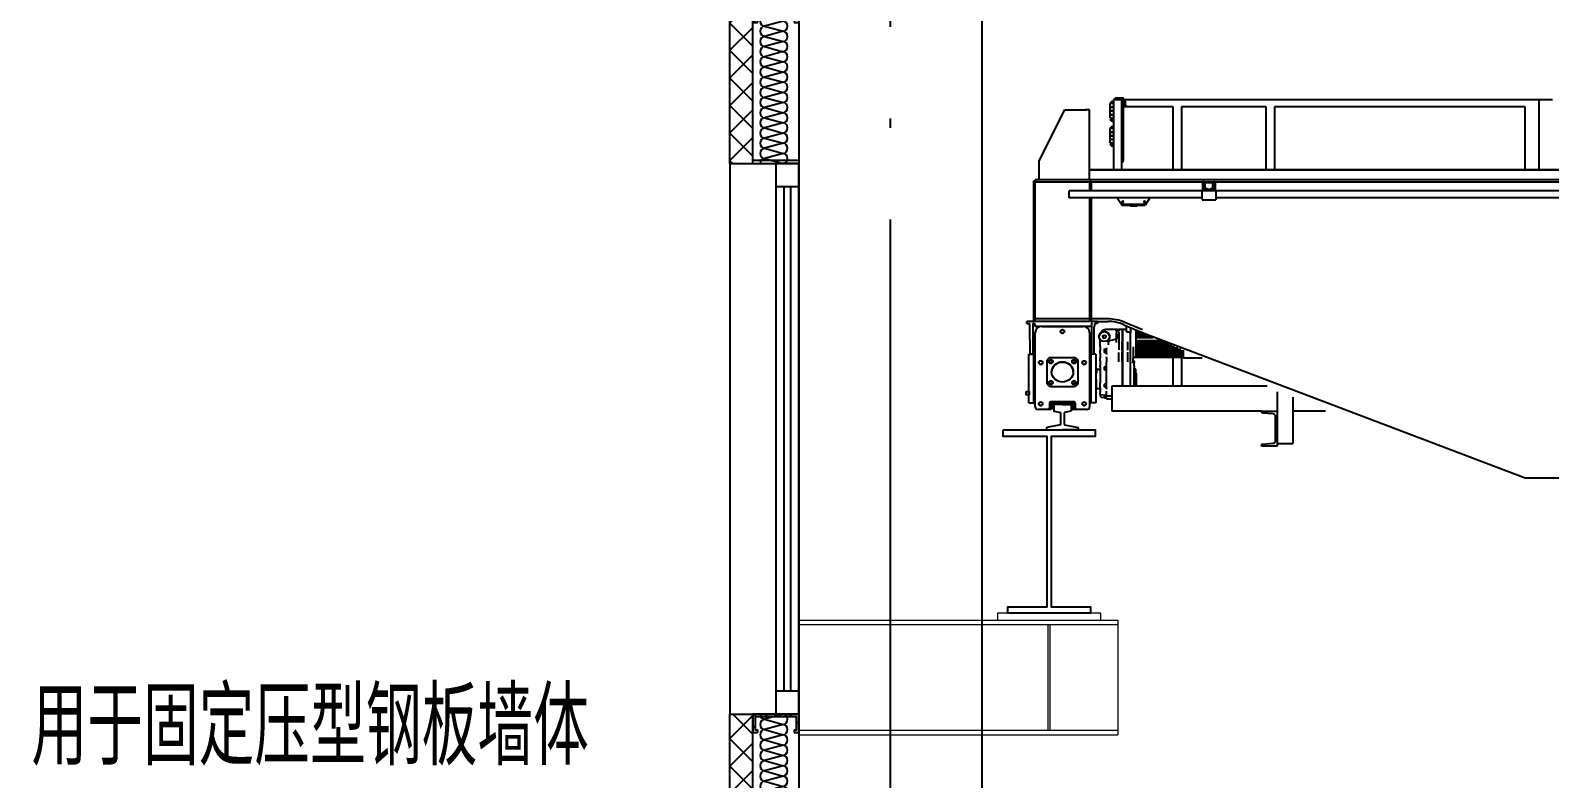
# Model space of a CAD drawing. Extents: x -1899985 to -450366, y 556196 to 2151267.
# Drawn here: x -676970 to -670346, y 578526 to 581788 of the extents above; entities that cross this region are included whole.
import ezdxf

# ---------------------------------------------------------------- set-up
doc = ezdxf.new("R2010")
doc.units = 0
doc.header["$LTSCALE"] = 1000
doc.header["$MEASUREMENT"] = 0
for name, pattern in [('DASH', [0.35, 0.25, -0.1]), ('DOTE', [2.42, 2, -0.2, 0.02, -0.2]), ('HIDDEN', [0.375, 0.25, -0.125])]:
    doc.linetypes.add(name, pattern=pattern)
for name, color, linetype in [('A-AXIS-DOTE', 14, 'DOTE'), ('A-HATCH-2', 251, 'Continuous'), ('A-LIN-V', 9, 'Continuous'), ('A-WINDOW', 140, 'Continuous'), ('AS-COLN', 6, 'Continuous'), ('AS-WALL', 40, 'Continuous'), ('COLUMN', 9, 'Continuous'), ('CRANE', 11, 'HIDDEN'), ('PUB_HATCH', 8, 'Continuous'), ('PUB_TEXT', 7, 'Continuous'), ('S-SB', 21, 'Continuous')]:
    doc.layers.add(name, color=color, linetype=linetype)
doc.layers.add('S-bkl', color=4, linetype='Continuous', lineweight=0)
doc.styles.add('_TCH_DIM', font='SIMPLEX', dxfattribs={"bigfont": 'GBCBIG'})
pattern_1 = [(45, (60, 0), (-60.000061, 60.000061), []), (135, (60, 0), (-60.000061, -60.000061), [])]

# ---------------------------------------------------------------- blocks, each defined once
blk = doc.blocks.new('w432424324')
at = {"layer": 'COLUMN'}
blk.add_lwpolyline([(-769154.7, 584057.5), (-769154.7, 568257.5), (-768354.7, 568257.5), (-768354.7, 584057.5)], close=True, dxfattribs=at)
blk = doc.blocks.new('CURVEPATTERNLIB$SYSLIB$岩棉板')
at = {"color": 0}
for p, q in [((0, -17), (12, -67)), ((12, -67), (24, -17))]:
    blk.add_line(p, q, dxfattribs=at)
for centre, start, end in [((12, -17), 0, 180), ((0, -67), 270, 0), ((24, -67), 180, 270)]:
    blk.add_arc(centre, 12, start, end, dxfattribs=at)
blk = doc.blocks.new('CURVEPATTERNLIB$SYSLIB$防水材料1')
at = {"layer": 'PUB_HATCH'}
h = blk.add_hatch(dxfattribs=at)
h.set_pattern_fill('ANSI31', color=256, scale=10, angle=90, style=0)
h.set_pattern_definition([(45, (-196995.837, -685381.036), (11.22532015, -11.22532015), [])])
h.paths.add_polyline_path([(35, 0), (0, 0), (0, -100), (35, -100), (35, -90), (30, -90), (30, -95), (5, -95), (5, -5), (30, -5), (30, -10), (35, -10)])
h = blk.add_hatch(dxfattribs=at)
h.set_pattern_fill('ANSI31', color=256, scale=10, angle=90, style=0)
h.set_pattern_definition([(45, (-196695.837, -685381.036), (11.22532015, -11.22532015), [])])
h.paths.add_polyline_path([(335, 0), (300, 0), (300, -100), (335, -100), (335, -90), (330, -90), (330, -95), (305, -95), (305, -5), (330, -5), (330, -10), (335, -10)])
at = {"layer": 'A-LIN-V', "extrusion": (-3.26108e-18, 2.41725e-31, -1)}
blk.add_line((600, 0), (600, -100), dxfattribs=at)
at = {"layer": 'A-LIN-V'}
for p, q in [((30, -10), (35, -10)), ((330, -10), (335, -10)), ((30, -90), (35, -90)), ((330, -90), (335, -90))]:
    blk.add_line(p, q, dxfattribs=at)
at = {"layer": 'A-LIN-V', "extrusion": (-3.26108e-18, 2.41725e-31, -1)}
for points in [[(-35, -10), (-35, 0), (0, 0), (0, -100), (-35, -100), (-35, -90)], [(-335, -10), (-335, 0), (-300, 0), (-300, -100), (-335, -100), (-335, -90)], [(-30, -10), (-30, -5), (-5, -5), (-5, -95), (-30, -95), (-30, -90)], [(-330, -10), (-330, -5), (-305, -5), (-305, -95), (-330, -95), (-330, -90)]]:
    blk.add_lwpolyline(points, dxfattribs=at)
at = {"layer": 'A-LIN-V', "xscale": 0.8142221102150538, "yscale": 0.8108108108108109, "zscale": 0.8142221102150538}
for p in [(0, -20.1), (19.5, -20.1), (39.1, -20.1), (58.6, -20.1), (78.2, -20.1), (97.7, -20.1), (117.2, -20.1), (136.8, -20.1), (156.3, -20.1), (175.9, -20.1), (195.4, -20.1), (215, -20.1), (234.5, -20.1), (254, -20.1), (273.6, -20.1), (293.1, -20.1), (312.7, -20.1), (332.2, -20.1), (351.7, -20.1), (371.3, -20.1), (390.8, -20.1), (410.4, -20.1), (429.9, -20.1), (449.5, -20.1), (469, -20.1), (488.5, -20.1), (508.1, -20.1), (527.6, -20.1), (547.2, -20.1), (566.7, -20.1), (586.2, -20.1)]:
    blk.add_blockref('CURVEPATTERNLIB$SYSLIB$岩棉板', p, dxfattribs=at)
blk = doc.blocks.new('e54645')
at = {"layer": 'PUB_HATCH'}
h = blk.add_hatch(dxfattribs=at)
h.set_pattern_fill('多孔材料', color=256, scale=30, style=0)
h.set_pattern_definition(pattern_1)
h.paths.add_polyline_path([(-1138445, 580407.5), (-1138445, 585907.5), (-1138545, 585907.5), (-1138545, 580407.5)])
h = blk.add_hatch(dxfattribs=at)
h.set_pattern_fill('多孔材料', color=256, scale=30, style=0)
h.set_pattern_definition(pattern_1)
h.paths.add_polyline_path([(-1138445, 572427.5), (-1138445, 578007.5), (-1138545, 578007.5), (-1138545, 572427.5)])
at = {"layer": 'A-WINDOW'}
for points in [[(-1138345, 580407.5), (-1138345, 580407.5), (-1138345, 580307.5), (-1138245, 580307.5), (-1138245, 580407.5), (-1138345, 580407.5)], [(-1138345, 580307.5), (-1138345, 578107.5)], [(-1138310, 580307.5), (-1138310, 578107.5)], [(-1138345, 578107.5), (-1138345, 578107.5), (-1138345, 578007.5), (-1138245, 578007.5), (-1138245, 578107.5), (-1138345, 578107.5)]]:
    blk.add_lwpolyline(points, dxfattribs=at)
at = {"layer": 'A-WINDOW', "elevation": 0}
for points in [[(-1138280, 578107.5), (-1138280, 580307.5)], [(-1138245, 578107.5), (-1138245, 580307.5)]]:
    blk.add_lwpolyline(points, dxfattribs=at)
at = {"layer": 'AS-WALL'}
for p, q in [((-1138545, 580407.5), (-1138545, 585907.5)), ((-1138445, 580407.5), (-1138445, 585907.5)), ((-1138545, 580407.5), (-1138445, 580407.5)), ((-1138445, 580407.5), (-1138245, 580407.5)), ((-1138545, 572427.5), (-1138545, 578007.5)), ((-1138545, 578007.5), (-1138445, 578007.5)), ((-1138445, 578007.5), (-1138245, 578007.5)), ((-1138445, 572427.5), (-1138445, 578007.5))]:
    blk.add_line(p, q, dxfattribs=at)
at = {"layer": 'COLUMN'}
blk.add_line((-1138545, 580407.5), (-1138545, 578007.5), dxfattribs=at)
blk.add_lwpolyline([(-1138245, 582457.5), (-1138245, 567627.5)], dxfattribs=at)
at = {"layer": 'A-HATCH-2', "yscale": 1.999999999990687, "zscale": 1.999999999990687}
for p, xscale, rotation in [((-1138245, 581782.5), 2.26979623420175, 269.9999999986393), ((-1138245, 578007.5), 2.302811452123795, 269.9999999986397)]:
    blk.add_blockref('CURVEPATTERNLIB$SYSLIB$防水材料1', p, dxfattribs=dict(at, xscale=xscale, rotation=rotation))
blk = doc.blocks.new('rer34')
at = {"color": 1, "linetype": 'DASH'}
blk.add_lwpolyline([(1594308.9, -77420.6), (1605666.4, -77420.6)], dxfattribs=at)
at = {"layer": 'A-LIN-V', "color": 1}
for p, q in [((1592658.8, -75789.2), (1592644.6, -75789.2)), ((1592644.6, -75805), (1592644.6, -75789.2)), ((1592658.8, -75805), (1592644.6, -75805)), ((1592644.6, -75820.7), (1592644.6, -75805)), ((1592644.6, -75805), (1592658.8, -75805)), ((1592651.5, -75781), (1592651.5, -75780.1)), ((1592651.5, -75780.1), (1592658.8, -75780.1)), ((1592658.8, -75770.7), (1592658.8, -75770.8)), ((1592658.8, -75770.7), (1592662.9, -75770.7)), ((1592658.8, -75770.8), (1592658.8, -76077.3)), ((1592691.4, -75770.8), (1592658.8, -75770.8)), ((1592662.9, -75770.3), (1592662.9, -75770.8)), ((1592665.1, -75770.8), (1592665.1, -75770.3)), ((1592665.1, -75770.7), (1592698.2, -75770.7)), ((1592695, -75764.9), (1592668.3, -75764.9)), ((1592668.3, -75767), (1592695, -75767)), ((1592694.6, -75770.8), (1592668.5, -75770.8)), ((1592691.4, -76077.3), (1592691.4, -75770.8)), ((1592697.9, -76039.3), (1592697.9, -75774.1)), ((1592697.9, -75780.1), (1592698.2, -75780.1)), ((1592698.2, -75786.6), (1592697.9, -75786.6)), ((1592897.9, -75803.4), (1592697.9, -75803.4)), ((1592698.2, -75770.3), (1592698.2, -75792)), ((1592700.4, -75792), (1592700.4, -75770.3)), ((1592700.4, -75770.7), (1594363.2, -75770.7)), ((1592700.4, -75777.9), (1592705.8, -75777.9)), ((1592700.4, -75781.8), (1592705.8, -75781.8)), ((1592700.4, -75787.9), (1592705.8, -75787.9)), ((1592705.8, -75788.8), (1592700.4, -75788.8)), ((1592709.1, -75795.3), (1592703.6, -75795.3)), ((1592703.6, -75797.5), (1592709.1, -75797.5)), ((1592705.8, -75781.8), (1592705.8, -75777.9)), ((1592705.8, -75787.9), (1592705.8, -75781.8)), ((1592705.8, -75787.9), (1592705.8, -75788.8)), ((1592709.1, -75797.5), (1592709.1, -75795.3)), ((1592897.9, -76077.3), (1592897.9, -75803.4)), ((1593270.7, -75803.4), (1592930.5, -75803.4)), ((1592930.5, -75803.4), (1592930.5, -76077.3)), ((1593270.7, -76077.3), (1593270.7, -75803.4)), ((1594308.8, -75803.4), (1593303.3, -75803.4)), ((1593303.3, -75803.4), (1593303.3, -76077.3)), ((1594308.8, -76077.3), (1594308.8, -75803.4)), ((1594363.2, -75770.7), (1594363.2, -76077.3)), ((1594363.2, -75770.7), (1594417.5, -75770.7)), ((1592360.3, -76039.2), (1592463.5, -75816.4)), ((1592463.5, -75816.4), (1592545.1, -75816.4)), ((1592532.7, -75816.4), (1592550.1, -75816.4)), ((1592562.4, -75816.4), (1592545.1, -75816.4)), ((1592562.4, -76120.8), (1592562.4, -75816.4)), ((1592658.8, -75820.7), (1592644.6, -75820.7)), ((1592658.8, -75821.8), (1592644.6, -75821.8)), ((1592644.6, -75837.6), (1592644.6, -75821.8)), ((1592644.6, -75837.6), (1592658.8, -75837.6)), ((1592644.6, -75853.3), (1592644.6, -75837.6)), ((1592658.8, -75837.6), (1592644.6, -75837.6)), ((1592658.8, -75853.3), (1592644.6, -75853.3)), ((1592658.8, -75856.6), (1592645.7, -75856.6)), ((1592650.1, -75821.8), (1592650.1, -75820.7)), ((1592650.1, -75856.6), (1592650.1, -75853.3)), ((1592658.8, -75897.9), (1592644.6, -75897.9)), ((1592644.6, -75913.7), (1592644.6, -75897.9)), ((1592644.6, -75913.7), (1592658.8, -75913.7)), ((1592658.8, -75913.7), (1592644.6, -75913.7)), ((1592644.6, -75929.4), (1592644.6, -75913.7)), ((1592658.8, -75929.4), (1592644.6, -75929.4)), ((1592658.8, -75930.5), (1592644.6, -75930.5)), ((1592644.6, -75946.3), (1592644.6, -75930.5)), ((1592658.8, -75946.3), (1592644.6, -75946.3)), ((1592644.6, -75946.3), (1592658.8, -75946.3)), ((1592644.6, -75962), (1592644.6, -75946.3)), ((1592658.8, -75962), (1592644.6, -75962)), ((1592658.8, -75965.3), (1592645.7, -75965.3)), ((1592650.1, -75930.5), (1592650.1, -75929.4)), ((1592650.1, -75965.3), (1592650.1, -75962)), ((1592360.3, -76120.8), (1592360.3, -76039.2)), ((1592691.4, -76042.5), (1592694.6, -76042.5)), ((1592562.4, -76077.3), (1605899.7, -76077.3)), ((1598840.1, -76077.3), (1592562.4, -76077.3)), ((1592338.5, -76125.1), (1592345, -76125.1)), ((1592338.5, -76640.8), (1592338.5, -76125.1)), ((1598840.1, -76120.8), (1592345, -76120.8)), ((1592345, -76120.8), (1592345, -76125.1)), ((1592345, -76640.8), (1592345, -76125.1)), ((1592345, -76129.5), (1592562.4, -76129.5)), ((1593212.5, -76169.9), (1592480.9, -76169.9)), ((1592480.9, -76173.2), (1592480.9, -76169.9)), ((1593013.6, -76169.9), (1592480.9, -76169.9)), ((1592480.9, -76173.2), (1592480.9, -76169.9)), ((1592569, -76129.5), (1592562.4, -76129.5)), ((1592562.4, -76129.5), (1592562.4, -76169.9)), ((1592569, -76129.5), (1593245.1, -76129.5)), ((1592569, -76129.5), (1592569, -76169.9)), ((1593013.6, -76166.7), (1593016.3, -76166.7)), ((1593013.6, -76166.7), (1593013.6, -76172.1)), ((1593013.6, -76202.6), (1593013.6, -76172.1)), ((1593016.3, -76166.7), (1593016.3, -76134.3)), ((1593019, -76164), (1593016.3, -76166.7)), ((1593016.3, -76166.7), (1593019, -76166.7)), ((1593018.7, -76134.3), (1593018.7, -76164.3)), ((1593019, -76162.3), (1593027.7, -76162.3)), ((1593019, -76166.7), (1593019, -76162.3)), ((1593019, -76166.7), (1593062.5, -76166.7)), ((1593021.2, -76129.5), (1593060.3, -76129.5)), ((1593027.7, -76131.9), (1593021.2, -76131.9)), ((1593024.4, -76135.2), (1593024.4, -76159.1)), ((1593026.1, -76159.1), (1593026.1, -76135.2)), ((1593053.8, -76131.9), (1593027.7, -76131.9)), ((1593027.7, -76133.5), (1593053.8, -76133.5)), ((1593034.8, -76160.7), (1593027.7, -76160.7)), ((1593027.7, -76162.3), (1593034.8, -76162.3)), ((1593034.8, -76162.3), (1593034.8, -76160.7)), ((1593034.8, -76162.3), (1593046.7, -76162.3)), ((1593053.8, -76160.7), (1593046.7, -76160.7)), ((1593046.7, -76160.7), (1593046.7, -76162.3)), ((1593046.7, -76162.3), (1593053.8, -76162.3)), ((1593060.3, -76131.9), (1593053.8, -76131.9)), ((1593053.8, -76162.3), (1593062.5, -76162.3)), ((1593055.4, -76135.2), (1593055.4, -76159.1)), ((1593057, -76159.1), (1593057, -76135.2)), ((1593062.5, -76166.7), (1593062.5, -76162.3)), ((1593065.2, -76166.7), (1593062.5, -76164)), ((1593062.5, -76166.7), (1593065.2, -76166.7)), ((1593062.7, -76164.2), (1593062.7, -76134.3)), ((1593065.2, -76134.3), (1593065.2, -76166.6)), ((1593065.2, -76166.7), (1593068, -76166.7)), ((1593068, -76166.7), (1593068, -76172.1)), ((1594752.8, -76169.9), (1593068, -76169.9)), ((1593068, -76172.1), (1593068, -76202.6)), ((1594082.1, -76169.9), (1593238.6, -76169.9)), ((1593245.1, -76129.5), (1594075.6, -76129.5)), ((1594075.6, -76129.5), (1605899.7, -76129.5)), ((1595647.6, -76169.9), (1594108.2, -76169.9)), ((1592480.9, -76200.4), (1592480.9, -76173.2)), ((1592480.9, -76197.1), (1592480.9, -76173.2)), ((1592480.9, -76200.4), (1592480.9, -76197.1)), ((1592981.8, -76200.4), (1592480.9, -76200.4)), ((1593013.6, -76200.4), (1592480.9, -76200.4)), ((1592562.4, -76200.4), (1592562.4, -76640.8)), ((1592569, -76200.4), (1592569, -76640.8)), ((1592673.6, -76200.4), (1592692.9, -76231.2)), ((1592785.3, -76229.1), (1592692.9, -76229.1)), ((1592692.9, -76229.1), (1592692.9, -76231.2)), ((1592692.9, -76231.2), (1592725.5, -76231.2)), ((1592725.5, -76231.2), (1592725.5, -76235.6)), ((1592752.7, -76231.2), (1592752.7, -76235.6)), ((1592752.7, -76231.2), (1592785.3, -76231.2)), ((1592804.6, -76200.4), (1592785.3, -76231.2)), ((1592785.3, -76231.2), (1592785.3, -76229.1)), ((1593013.6, -76202.6), (1593013.6, -76208)), ((1593013.6, -76208), (1593068, -76208)), ((1593525.3, -76200.4), (1593068, -76200.4)), ((1594752.8, -76200.4), (1593068, -76200.4)), ((1593068, -76202.6), (1593068, -76208)), ((1594394.9, -76200.4), (1593590.5, -76200.4)), ((1592752.7, -76235.6), (1592725.5, -76235.6)), ((1592338.5, -76640.8), (1592345, -76640.8)), ((1592338.5, -76749.5), (1592338.5, -76640.8)), ((1592345, -76738.7), (1592345, -76640.8)), ((1592562.4, -76640.8), (1592562.4, -76738.7)), ((1592569, -76640.8), (1592562.4, -76640.8)), ((1592569, -76640.8), (1592569, -76738.7)), ((1592311.1, -76747.3), (1592311.1, -76738.7)), ((1592338.5, -76738.7), (1592311.1, -76738.7)), ((1592311.1, -76747.3), (1592323.6, -76747.3)), ((1592323.6, -76818), (1592323.6, -76747.3)), ((1592338.5, -76738.7), (1592332.7, -76738.7)), ((1592334.5, -76747.3), (1592338.5, -76747.3)), ((1592334.5, -76747.3), (1592334.5, -76818)), ((1592338.5, -76749.5), (1592345, -76749.5)), ((1592562.4, -76727.8), (1592345, -76727.8)), ((1592562.4, -76738.7), (1592345, -76738.7)), ((1592345, -76760.4), (1592345, -76749.5)), ((1592570.4, -76760.4), (1592345, -76760.4)), ((1592372.2, -76760.4), (1592535.3, -76760.4)), ((1592535.3, -76760.4), (1592372.2, -76760.4)), ((1592405.4, -76760.4), (1592382.5, -76760.4)), ((1592405.4, -76760.4), (1592382.5, -76760.4)), ((1592435.3, -76760.4), (1592412.4, -76760.4)), ((1592435.3, -76760.4), (1592412.4, -76760.4)), ((1592464.6, -76760.4), (1592442.9, -76760.4)), ((1592464.6, -76760.4), (1592442.9, -76760.4)), ((1592495.1, -76760.4), (1592472.2, -76760.4)), ((1592495.1, -76760.4), (1592472.2, -76760.4)), ((1592524.9, -76760.4), (1592502.1, -76760.4)), ((1592524.9, -76760.4), (1592502.1, -76760.4)), ((1592635, -76727.8), (1592569, -76727.8)), ((1592584.2, -76738.7), (1592569, -76738.7)), ((1592570.4, -76738.7), (1592570.4, -76881.1)), ((1592584.2, -76760.4), (1592581.2, -76760.4)), ((1592581.2, -76881.1), (1592581.2, -76760.4)), ((1592584.2, -76738.7), (1592584.2, -76738.7)), ((1592584.2, -76738.7), (1592635, -76738.7)), ((1592593.7, -76738.7), (1592584.2, -76738.7)), ((1592584.2, -76760.4), (1592584.2, -76747.3)), ((1592593.7, -76747.3), (1592584.2, -76747.3)), ((1592593.7, -76738.7), (1592593.7, -76747.3)), ((1592665.5, -76774.5), (1592627.1, -76774.5)), ((1592672.7, -76774.5), (1592665.5, -76774.5)), ((1592665.5, -76774.5), (1592672.7, -76774.5)), ((1592670.6, -76776.7), (1592670.6, -76780)), ((1592670.6, -76781.1), (1592670.6, -76780)), ((1592670.6, -76781.2), (1592670.6, -76781.1)), ((1592670.6, -76781.2), (1592670.6, -76786.4)), ((1592672.7, -76774.5), (1592680.3, -76774.5)), ((1592672.7, -76774.5), (1592680.3, -76774.5)), ((1592672.7, -76778.9), (1592680.3, -76778.9)), ((1592673.6, -76778.3), (1592680.3, -76778.3)), ((1592694.5, -76774.5), (1592680.3, -76774.5)), ((1592694.5, -76774.5), (1592680.3, -76774.5)), ((1592680.3, -76774.9), (1592680.3, -76774.5)), ((1592680.3, -76774.9), (1592680.3, -76779.1)), ((1592710.8, -76774.5), (1592694.5, -76774.5)), ((1592694.5, -76774.9), (1592694.5, -76774.5)), ((1592710.8, -76774.5), (1592694.5, -76774.5)), ((1592694.5, -76774.9), (1592694.5, -76774.5)), ((1592694.5, -76774.9), (1592694.5, -76788.7)), ((1592694.5, -76788.7), (1592694.5, -76774.9)), ((1592699.3, -76752.9), (1592773.7, -76787.6)), ((1592774, -76775.7), (1592703.9, -76743.1)), ((1592710.8, -76784.3), (1592710.8, -76758.3)), ((1592727.1, -76765.9), (1592727.1, -76786.2)), ((1592747.7, -76775.5), (1592747.7, -76896.1)), ((1592323.6, -76818), (1592323.6, -76881)), ((1592334.5, -76818), (1592334.5, -76881)), ((1592345, -77111.5), (1592345, -76787.6)), ((1592562.4, -76787.6), (1592562.4, -77111.5)), ((1592605.3, -76840.8), (1592605.3, -76819.3)), ((1592605.3, -76848.8), (1592605.3, -76840.8)), ((1592638, -76840.1), (1592638, -76827.4)), ((1592642, -76822.1), (1592666.5, -76815.5)), ((1592670.6, -76786.4), (1592670.6, -76789.6)), ((1592670.6, -76802.8), (1592670.6, -76789.6)), ((1592670.6, -76812.4), (1592670.6, -76802.8)), ((1592670.6, -76812.4), (1592670.6, -76814.7)), ((1592670.6, -76830.3), (1592670.6, -76814.7)), ((1592672.7, -76809), (1592672.7, -76796.6)), ((1592673.6, -76795.7), (1592680.3, -76795.7)), ((1592680.3, -76809.9), (1592673.6, -76809.9)), ((1592680.3, -76784.3), (1592680.3, -76788.7)), ((1592680.3, -76788.7), (1592680.3, -76802.2)), ((1592680.3, -76802.2), (1592680.3, -76862.3)), ((1592691.2, -76827), (1592691.2, -76863.4)), ((1592694.5, -76788.7), (1592694.5, -76802.2)), ((1592694.5, -76802.2), (1592694.5, -76788.7)), ((1592694.5, -76802.2), (1592694.5, -76827)), ((1592694.5, -76827), (1592694.5, -76802.2)), ((1592694.5, -76827), (1592694.5, -76829.8)), ((1592694.5, -76829.8), (1592694.5, -76827)), ((1592694.5, -76829.8), (1592694.5, -76835.5)), ((1592694.5, -76835.5), (1592694.5, -76829.8)), ((1592694.5, -76838.3), (1592694.5, -76835.5)), ((1592694.5, -76835.5), (1592694.5, -76838.3)), ((1592694.5, -76838.3), (1592694.5, -76852.1)), ((1592694.5, -76852.1), (1592694.5, -76838.3)), ((1592716.2, -76863.4), (1592716.2, -76827)), ((1592727.1, -76786.2), (1592727.1, -76788.7)), ((1592727.1, -76802.2), (1592727.1, -76788.7)), ((1592727.1, -77021.3), (1592727.1, -76802.2)), ((1592747.7, -76786.2), (1592770.4, -76786.2)), ((1592747.7, -76787.8), (1592773.8, -76787.8)), ((1592747.7, -76791.8), (1592782.5, -76791.8)), ((1592747.7, -76794.5), (1592788.2, -76794.5)), ((1592747.7, -76797.7), (1592795, -76797.7)), ((1592747.7, -76799.9), (1592799.9, -76799.9)), ((1592747.7, -76803.6), (1592807.7, -76803.6)), ((1592747.7, -76808.1), (1592817.4, -76808.1)), ((1592747.7, -76821.1), (1592845.6, -76821.1)), ((1592747.7, -76823.3), (1592850.3, -76823.3)), ((1592747.7, -76825.6), (1592855.2, -76825.6)), ((1592747.7, -76827.9), (1592860.1, -76827.9)), ((1592747.7, -76829.3), (1592863.1, -76829.3)), ((1592747.7, -76831.6), (1592868, -76831.6)), ((1592747.7, -76834.7), (1592874.8, -76834.7)), ((1592747.7, -76836.1), (1592877.7, -76836.1)), ((1592747.7, -76837.4), (1592880.4, -76837.4)), ((1592747.7, -76841.5), (1592889.2, -76841.5)), ((1592773.7, -76787.6), (1594307.8, -77420.2)), ((1592319.6, -76935.5), (1592319.6, -76881.1)), ((1592319.6, -76881.1), (1592339.2, -76881.1)), ((1592319.6, -76881.1), (1592339.2, -76881.1)), ((1592334.5, -76881), (1592323.6, -76881)), ((1592329, -76881), (1592339.6, -76881)), ((1592329, -76881.1), (1592329, -76881)), ((1592339.2, -76935.5), (1592339.2, -76881.1)), ((1592339.6, -76913.7), (1592339.6, -76881)), ((1592339.6, -76881), (1592345, -76881)), ((1592339.6, -76881), (1592345, -76881)), ((1592339.6, -76881), (1592339.6, -76881)), ((1592339.6, -76881), (1592345, -76881)), ((1592340.1, -76881), (1592340.1, -76881)), ((1592340.3, -76881), (1592340.3, -76881)), ((1592499.9, -76896.8), (1592407.5, -76896.8)), ((1592499.9, -76896.8), (1592407.5, -76896.8)), ((1592567.9, -76881), (1592562.4, -76881)), ((1592567.9, -76881), (1592562.4, -76881)), ((1592567.9, -76881), (1592562.4, -76881)), ((1592567.9, -76881), (1592567.9, -76913.7)), ((1592567.9, -76881), (1592567.9, -76881)), ((1592570.7, -76881.1), (1592567.9, -76881.1)), ((1592587, -76881.1), (1592567.9, -76881.1)), ((1592587, -76881.1), (1592576.2, -76881.1)), ((1592587, -76881.1), (1592587, -76935.5)), ((1592605.3, -76848.8), (1592605.3, -76865.6)), ((1592605.3, -76877.6), (1592605.3, -76865.6)), ((1592605.3, -76877.6), (1592605.3, -76879.5)), ((1592605.3, -76879.5), (1592605.3, -76895.5)), ((1592605.3, -76895.5), (1592605.3, -76898.2)), ((1592605.3, -76910.9), (1592605.3, -76898.2)), ((1592622.7, -76874.2), (1592622.7, -76861.8)), ((1592624.9, -76860.9), (1592623, -76860.7)), ((1592623.6, -76860.9), (1592630.3, -76860.9)), ((1592630.3, -76875.1), (1592623.6, -76875.1)), ((1592630.3, -76854.4), (1592630.3, -76855.9)), ((1592630.3, -76859.1), (1592630.3, -76855.9)), ((1592630.3, -76862.3), (1592630.3, -76859.1)), ((1592630.3, -76874.2), (1592630.3, -76862.3)), ((1592630.3, -76877.4), (1592630.3, -76874.2)), ((1592630.3, -76877.4), (1592630.3, -76879.8)), ((1592630.3, -76879.8), (1592630.3, -76883)), ((1592630.3, -76896.5), (1592630.3, -76893.5)), ((1592630.3, -76896.5), (1592630.3, -76915.3)), ((1592680.3, -76915.3), (1592680.3, -76874.2)), ((1592691.2, -76872.6), (1592691.2, -76915.3)), ((1592694.5, -76854.9), (1592694.5, -76852.1)), ((1592694.5, -76852.1), (1592694.5, -76854.9)), ((1592694.5, -76854.9), (1592694.5, -76860.5)), ((1592694.5, -76860.5), (1592694.5, -76854.9)), ((1592694.5, -76860.5), (1592694.5, -76863.4)), ((1592694.5, -76863.4), (1592694.5, -76860.5)), ((1592694.5, -76863.4), (1592694.5, -76872.6)), ((1592694.5, -76872.6), (1592694.5, -76863.4)), ((1592694.5, -76872.6), (1592694.5, -76875.5)), ((1592694.5, -76875.5), (1592694.5, -76872.6)), ((1592694.5, -76875.5), (1592694.5, -76881.1)), ((1592694.5, -76881.1), (1592694.5, -76875.5)), ((1592694.5, -76883.9), (1592694.5, -76881.1)), ((1592694.5, -76881.1), (1592694.5, -76883.9)), ((1592694.5, -76883.9), (1592694.5, -76894)), ((1592694.5, -76894), (1592694.5, -76883.9)), ((1592694.5, -76896.9), (1592694.5, -76894)), ((1592694.5, -76894), (1592694.5, -76896.9)), ((1592694.5, -76896.9), (1592694.5, -76915.3)), ((1592694.5, -76915.3), (1592694.5, -76896.9)), ((1592716.2, -76915.3), (1592716.2, -76872.6)), ((1592736.9, -76849.5), (1592736.9, -76891.4)), ((1592736.9, -76891.4), (1592736.9, -76898.3)), ((1592736.9, -76914.2), (1592736.9, -76898.3)), ((1592747.7, -76896.1), (1592739, -76896.1)), ((1592747.7, -76843), (1592892.5, -76843)), ((1592747.7, -76848), (1592903.1, -76848)), ((1592747.7, -76854.2), (1592916.6, -76854.2)), ((1592747.7, -76860.2), (1592929.3, -76860.2)), ((1592747.7, -76866.7), (1592937.4, -76866.7)), ((1592747.7, -76871.1), (1592937.4, -76871.1)), ((1592747.7, -76873.4), (1592937.4, -76873.4)), ((1592747.7, -76875.9), (1592937.4, -76875.9)), ((1592747.7, -76880.1), (1592937.4, -76880.1)), ((1592747.7, -76883.9), (1592937.4, -76883.9)), ((1592747.7, -76887.2), (1592937.4, -76887.2)), ((1592747.7, -76889.9), (1592937.4, -76889.9)), ((1592747.7, -76892.5), (1592937.4, -76892.5)), ((1592747.7, -76893.9), (1592937.4, -76893.9)), ((1592937.4, -76895), (1592747.7, -76895)), ((1592897.9, -76981.8), (1592897.9, -76895)), ((1592930.5, -76895), (1592930.5, -77021.3)), ((1592937.4, -76863.9), (1592937.4, -76899.4)), ((1593013.4, -76899.4), (1592937.4, -76899.4)), ((1592317.4, -76949.1), (1592317.4, -77030.5)), ((1592319.6, -77038.7), (1592319.6, -76935.5)), ((1592339.2, -77038.7), (1592339.2, -76935.5)), ((1592339.2, -76946.3), (1592339.6, -76946.3)), ((1592339.2, -76951.8), (1592345, -76951.8)), ((1592339.6, -76951.2), (1592339.6, -76913.7)), ((1592339.6, -76951.2), (1592345, -76951.2)), ((1592339.6, -76951.2), (1592339.6, -76951.8)), ((1592391.2, -76913.1), (1592391.2, -77005.5)), ((1592516.2, -77005.5), (1592516.2, -76913.1)), ((1592562.4, -76951.2), (1592567.9, -76951.2)), ((1592562.4, -76951.8), (1592567.4, -76951.8)), ((1592567.4, -76951.2), (1592567.4, -77038.7)), ((1592567.9, -76913.7), (1592567.9, -76951.2)), ((1592587, -76935.5), (1592587, -77038.7)), ((1592589.2, -76949.1), (1592589.2, -76958.9)), ((1592590.1, -76949.5), (1592589.2, -76949.5)), ((1592590.1, -76964.6), (1592590.1, -76949.5)), ((1592590.1, -76949.7), (1592590.1, -76964.6)), ((1592590.1, -76957.1), (1592590.1, -76957.1)), ((1592593.4, -76946.3), (1592603.2, -76946.3)), ((1592607.3, -76910.9), (1592604.3, -76910.9)), ((1592604.3, -76910.9), (1592607.3, -76910.9)), ((1592604.3, -76910.9), (1592604.3, -76930.3)), ((1592604.3, -76937.2), (1592604.3, -76930.3)), ((1592604.3, -76937.2), (1592604.3, -76951.2)), ((1592604.3, -76954.5), (1592604.3, -76951.2)), ((1592604.3, -76954.5), (1592604.3, -77006.5)), ((1592605.3, -76910.9), (1592607.3, -76910.9)), ((1592622.7, -76949.2), (1592622.7, -76936.8)), ((1592623.6, -76935.9), (1592630.3, -76935.9)), ((1592630.3, -76950.1), (1592623.6, -76950.1)), ((1592630.3, -77025.3), (1592630.3, -76915.3)), ((1592694.5, -76915.3), (1592694.5, -77021.3)), ((1592694.5, -77021.3), (1592694.5, -76915.3)), ((1592736.9, -76911.5), (1592739, -76911.5)), ((1592736.9, -76911.5), (1592739, -76911.5)), ((1592741.2, -76913.7), (1592741.2, -76919.2)), ((1592741.2, -76932.3), (1592741.2, -76919.2)), ((1592741.2, -76932.3), (1592741.2, -76939.1)), ((1592741.2, -77021.3), (1592741.2, -76939.1)), ((1592742.3, -76946.3), (1592745.6, -76946.3)), ((1592746.7, -76947.4), (1592746.7, -77021.3)), ((1592746.7, -76962.6), (1592747.7, -76962.6)), ((1592407.5, -77021.8), (1592499.9, -77021.8)), ((1592589.2, -76992), (1592589.2, -77030.5)), ((1592590.1, -77022.4), (1592590.1, -77022.4)), ((1592604.3, -77009.8), (1592604.3, -77006.5)), ((1592604.3, -77026.2), (1592604.3, -77009.8)), ((1592622.7, -77024.2), (1592622.7, -77011.8)), ((1592623.6, -77010.9), (1592630.3, -77010.9)), ((1592630.3, -77025.1), (1592623.6, -77025.1)), ((1592630.3, -77028.4), (1592630.3, -77025.3)), ((1593274.8, -77021.3), (1592652.2, -77021.3)), ((1592652.2, -77021.3), (1592652.2, -77130)), ((1592747.7, -77016.9), (1592746.7, -77016.9)), ((1592749.9, -77014.8), (1592749.9, -76964.8)), ((1592920, -77021.3), (1592885.8, -77021.3)), ((1592897.9, -77021.3), (1592897.9, -76981.8)), ((1592319.6, -77093.1), (1592319.6, -77038.7)), ((1592345, -77027.9), (1592339.2, -77027.9)), ((1592339.6, -77030), (1592339.2, -77030)), ((1592339.2, -77093.1), (1592339.2, -77038.7)), ((1592339.6, -77027.9), (1592339.6, -77032.7)), ((1592345, -77032.7), (1592339.6, -77032.7)), ((1592339.6, -77062.6), (1592339.6, -77032.7)), ((1592339.6, -77032.7), (1592345, -77032.7)), ((1592339.6, -77095.2), (1592339.6, -77062.6)), ((1592567.4, -77027.9), (1592562.4, -77027.9)), ((1592567.9, -77032.7), (1592562.4, -77032.7)), ((1592562.4, -77032.7), (1592567.4, -77032.7)), ((1592567.9, -77032.7), (1592567.9, -77062.6)), ((1592567.9, -77062.6), (1592567.9, -77095.2)), ((1592587, -77038.7), (1592587, -77093.1)), ((1592587.9, -77034.6), (1592587.9, -77038.7)), ((1592587.9, -77038.7), (1592587.9, -77093)), ((1592590.2, -77030.5), (1592589.2, -77030.5)), ((1592596, -77033.2), (1592593.4, -77033.2)), ((1592603.2, -77033.2), (1592596, -77033.2)), ((1592604.3, -77029.5), (1592604.3, -77026.2)), ((1592604.3, -77029.5), (1592604.3, -77044.4)), ((1592604.3, -77058.9), (1592604.3, -77044.4)), ((1592604.3, -77049), (1592604.3, -77049.5)), ((1592630.3, -77061.2), (1592604.3, -77058.9)), ((1592607.5, -77068.8), (1592605.9, -77059)), ((1592607.5, -77068.8), (1592622.7, -77070.2)), ((1592622.7, -77072), (1592622.7, -77060.5)), ((1592630.3, -77072.9), (1592623.6, -77072.9)), ((1592630.3, -77030.9), (1592630.3, -77028.4)), ((1592630.3, -77030.9), (1592630.3, -77034.1)), ((1592630.3, -77045.4), (1592630.3, -77042.4)), ((1592630.3, -77063.9), (1592630.3, -77045.4)), ((1592630.3, -77073.7), (1592630.3, -77063.9)), ((1592652.2, -77063.9), (1592630.3, -77063.9)), ((1592630.3, -77076.7), (1592630.3, -77073.7)), ((1592630.3, -77076.7), (1592652.2, -77076.7)), ((1593314.2, -77045.4), (1593314.2, -77130)), ((1593377.3, -77069.1), (1593377.3, -77271.3)), ((1592319.6, -77093.1), (1592339.2, -77093.1)), ((1592339.2, -77093), (1592339.6, -77093)), ((1592339.6, -77095.2), (1592345, -77095.2)), ((1592396.7, -77122.4), (1592355.9, -77122.4)), ((1592408.2, -77122.4), (1592396.7, -77122.4)), ((1592410.1, -77120.3), (1592401, -77120.3)), ((1592402.1, -77095.2), (1592402.1, -77116.9)), ((1592499.9, -77089.8), (1592407.5, -77089.8)), ((1592411.7, -77119.1), (1592408.2, -77122.4)), ((1592408.2, -77122.4), (1592408.2, -77120.3)), ((1592410.1, -77089.8), (1592410.1, -77120.3)), ((1592413.6, -77117), (1592410.1, -77120.3)), ((1592411, -77120.2), (1592410.6, -77120.2)), ((1592414.6, -77116.9), (1592411, -77120.2)), ((1592411, -77119.8), (1592411, -77120.2)), ((1592411.8, -77118.7), (1592411.7, -77119.1)), ((1592411.7, -77119.1), (1592411.7, -77118.8)), ((1592413.6, -77089.8), (1592413.6, -77117)), ((1592415, -77101.5), (1592413.6, -77117)), ((1592415.9, -77101.4), (1592414.6, -77116.9)), ((1592414.6, -77106.2), (1592414.6, -77116.9)), ((1592486.5, -77100.6), (1592416.3, -77100.6)), ((1592488.4, -77098.5), (1592418.2, -77098.5)), ((1592419.3, -77102), (1592419.3, -77128.8)), ((1592420.3, -77130.2), (1592445.4, -77136)), ((1592453.7, -77100.6), (1592420.6, -77100.6)), ((1592446.5, -77137.3), (1592446.5, -77188)), ((1592453.7, -77100.6), (1592486.9, -77100.6)), ((1592461, -77137.3), (1592461, -77188)), ((1592487.2, -77130.2), (1592462.1, -77136)), ((1592488.3, -77102), (1592488.3, -77128.8)), ((1592491.1, -77119.1), (1592489.7, -77103.6)), ((1592491.1, -77119.1), (1592491.1, -77100)), ((1592494.6, -77122.4), (1592491.1, -77119.1)), ((1592493, -77117), (1592491.6, -77101.5)), ((1592493, -77089.8), (1592493, -77117)), ((1592496.5, -77120.3), (1592493, -77117)), ((1592494.6, -77122.4), (1592494.6, -77118.5)), ((1592510.8, -77122.4), (1592494.6, -77122.4)), ((1592496.5, -77089.8), (1592496.5, -77120.3)), ((1592506.5, -77120.3), (1592496.5, -77120.3)), ((1592505.4, -77116.9), (1592505.4, -77095.2)), ((1592551.6, -77122.4), (1592510.8, -77122.4)), ((1592567.9, -77095.2), (1592562.4, -77095.2)), ((1592587, -77093.1), (1592567.9, -77093.1)), ((1592587.9, -77093), (1592587, -77093)), ((1593251.2, -77130), (1592652.2, -77130)), ((1593251.2, -77132.8), (1593251.2, -77130)), ((1593251.2, -77130), (1593314.2, -77130)), ((1593298.4, -77142.2), (1593255.8, -77137.9)), ((1593314.2, -77130), (1593314.2, -77282.2)), ((1593507.9, -77130), (1593377.3, -77130)), ((1592390.1, -77203.1), (1592390.1, -77210.6)), ((1592445.4, -77189.3), (1592391.2, -77201.8)), ((1592462.1, -77189.3), (1592516.3, -77201.8)), ((1592517.4, -77203.1), (1592517.4, -77210.6)), ((1593307.7, -77259.7), (1593307.7, -77152.5)), ((1592390.1, -77210.6), (1592453.7, -77210.6)), ((1592517.4, -77210.6), (1592453.7, -77210.6)), ((1593251.2, -77282.2), (1593251.2, -77279.3)), ((1593314.2, -77282.2), (1593251.2, -77282.2)), ((1593255.8, -77274.2), (1593298.4, -77269.9)), ((1593314.2, -77271.3), (1593377.3, -77271.3))]:
    blk.add_line(p, q, dxfattribs=at)
blk.add_lwpolyline([(1592307.7, -77044.5), (1592320, -77044.5), (1592320, -77058.3), (1592307.7, -77058.3)], close=True, dxfattribs=at)
for centre, radius in [((1592453.7, -76782.1), 7.83), ((1592621.6, -76805), 21.7), ((1592366.8, -76918), 7.83), ((1592407.5, -76913.1), 6.52), ((1592453.7, -76959.3), 43.5), ((1592499.9, -76913.1), 6.52), ((1592540.7, -76918), 7.83), ((1592407.5, -77005.5), 6.52), ((1592499.9, -77005.5), 6.52), ((1592366.8, -77097.4), 7.83), ((1592540.7, -77097.4), 7.83)]:
    blk.add_circle(centre, radius, dxfattribs=at)
for centre, radius, start, end in [((1592654.4, -75789.2), 8.7, 60.00199, 180), ((1592668.3, -75770.3), 5.43, 90, 180), ((1592668.3, -75770.3), 3.26, 90, 180), ((1592668.5, -75774.1), 3.26, 90, 90.54965), ((1592694.6, -75774.1), 3.26, 0, 90), ((1592695, -75770.3), 5.43, 360, 90), ((1592695, -75770.3), 3.26, 360, 90), ((1592703.6, -75792), 5.43, 180, 270), ((1592703.6, -75792), 3.26, 180, 270), ((1592654.4, -75856.6), 8.7, 180, 299.99805), ((1592654.4, -75897.9), 8.7, 60.00194, 180), ((1592654.4, -75965.3), 8.7, 180, 299.9981), ((1592694.6, -76039.3), 3.26, 270, 0), ((1593021.2, -76134.3), 4.89, 90, 180), ((1593021.2, -76134.3), 2.45, 90, 180), ((1593027.7, -76135.2), 3.26, 90, 180), ((1593027.7, -76159.1), 3.26, 180, 270), ((1593027.7, -76135.2), 1.63, 90, 180), ((1593027.7, -76159.1), 1.63, 180, 270), ((1593053.8, -76135.2), 3.26, 360, 90), ((1593053.8, -76135.2), 1.63, 360, 90), ((1593053.8, -76159.1), 1.63, 270, 360), ((1593053.8, -76159.1), 3.26, 270, 0), ((1593060.3, -76134.3), 4.89, 0, 90), ((1593060.3, -76134.3), 2.45, 0, 90), ((1592695.6, -76218.2), 3.26, 36.38132, 216.38132), ((1592695.6, -76218.2), 3.26, 216.38132, 36.38132), ((1592782.6, -76218.2), 3.26, 46.51278, 226.51278), ((1592782.6, -76218.2), 3.26, 226.51278, 46.51278), ((1592372.2, -76787.6), 27.2, 90, 180), ((1592372.2, -76787.6), 27.2, 90, 180), ((1592535.3, -76787.6), 27.2, 0, 90), ((1592627.1, -76796.3), 21.7, 90, 161.63927), ((1592635, -76890.8), 163, 64.99936, 90), ((1592635, -76890.8), 152.2, 64.99936, 90), ((1592672.7, -76776.7), 2.17, 90, 180), ((1592672.7, -76776.7), 2.17, 90, 180), ((1592672.7, -76781.1), 2.17, 90, 180), ((1592673.6, -76779.2), 0.87, 90, 161.28602), ((1592453.7, -76782.1), 7.83, 180, 359.99969), ((1592453.7, -76782.1), 7.83, 180, 359.99969), ((1592453.7, -76782.1), 7.83, 269.68034, 272.46169), ((1592621.6, -76805), 21.7, 359.99974, 179.99974), ((1592621.6, -76805), 6.52, 180.00013, 179.99987), ((1592621.6, -76805), 6.52, 180, 359.99974), ((1592661.3, -76869.7), 44.4, 122.14793, 123.28816), ((1592643.4, -76827.4), 5.43, 105, 180), ((1592665.1, -76810.3), 5.43, 285, 0), ((1592673.6, -76796.6), 0.87, 90, 180), ((1592673.6, -76809), 0.87, 180, 270), ((1593400.6, -65976), 10830.2, 266.34794, 266.43437), ((1592407.5, -76913.1), 16.3, 90, 180), ((1592407.5, -76913.1), 16.3, 90, 180), ((1592499.9, -76913.1), 16.3, 0, 90), ((1592499.9, -76913.1), 16.3, 0, 90), ((1592625.9, -76857.8), 4.64, 179.99705, 206.93953), ((1592623.6, -76861.8), 0.87, 90, 180), ((1592623.6, -76874.2), 0.87, 180, 270), ((1592612.7, -76854), 12.3, 325.29969, 326.80035), ((1592739, -76898.3), 2.17, 90, 180), ((1592325, -76949.1), 7.61, 135.58469, 180), ((1592366.8, -76918), 7.83, 180, 359.99969), ((1592366.8, -76918), 7.83, 180, 359.99969), ((1592366.8, -76918), 7.83, 269.68034, 272.46169), ((1592407.5, -76913.1), 7.83, 180.00015, 179.99985), ((1592407.5, -76913.1), 7.83, 180, 359.99969), ((1592407.5, -76913.1), 6.52, 180, 359.99969), ((1592453.7, -76959.3), 43.5, 359.99969, 179.99969), ((1592499.9, -76913.1), 7.84, 180.00015, 179.99985), ((1592499.9, -76913.1), 7.83, 180, 359.99969), ((1592499.9, -76913.1), 6.52, 180, 359.99969), ((1592540.7, -76918), 7.83, 180, 359.99969), ((1592540.7, -76918), 7.83, 269.68038, 272.4616), ((1592540.7, -76918), 7.83, 269.68034, 272.46169), ((1592581.6, -76949.1), 7.61, 0, 44.41531), ((1592593.4, -76949.5), 3.26, 90, 180), ((1592603.2, -76945.2), 1.09, 270, 0), ((1592623.6, -76936.8), 0.87, 90, 180), ((1592623.6, -76949.2), 0.87, 180, 270), ((1592739, -76913.7), 2.17, 0, 90), ((1592739, -76913.7), 2.17, 0, 90), ((1592742.3, -76945.2), 1.09, 180, 270), ((1592745.6, -76947.4), 1.09, 0, 90), ((1592747.7, -76964.8), 2.17, 0, 90), ((1592407.5, -77005.5), 16.3, 180, 270), ((1592407.5, -77005.5), 7.83, 180.00015, 179.99985), ((1592407.5, -77005.5), 7.83, 180, 359.99969), ((1592407.5, -77005.5), 6.52, 180, 359.99969), ((1592499.9, -77005.5), 7.83, 180.00015, 179.99985), ((1592499.9, -77005.5), 7.83, 180, 359.99969), ((1592499.9, -77005.5), 6.52, 180, 359.99969), ((1592499.9, -77005.5), 16.3, 270, 0), ((1592623.6, -77011.8), 0.87, 90, 180), ((1592623.6, -77024.2), 0.87, 180, 270), ((1592747.7, -77014.8), 2.17, 270, 0), ((1592325, -77030.5), 7.61, 180, 224.44774), ((1592581.6, -77030.5), 7.61, 315.58469, 0), ((1592593.3, -77030.1), 3.18, 188.10662, 270.9487), ((1592603.2, -77034.3), 1.09, 0, 90), ((1592623.6, -77072), 0.87, 180, 270), ((1592355.9, -77111.5), 10.9, 180, 270), ((1592366.8, -77097.4), 7.83, 180, 359.99969), ((1592366.8, -77097.4), 7.83, 269.68038, 272.4616), ((1592366.8, -77097.4), 7.83, 269.68034, 272.46169), ((1592366.8, -77097.4), 7.83, 357.86453, 359.99969), ((1592366.8, -77097.4), 7.83, 357.86453, 359.99969), ((1592396.7, -77116.9), 5.43, 270, 0), ((1592407.5, -77095.2), 5.43, 90, 180), ((1592418.2, -77101.8), 3.26, 90, 175), ((1592416.3, -77103.9), 3.26, 90, 112.20646), ((1592419.2, -77101.7), 3.26, 160.68106, 175), ((1592420.6, -77128.8), 1.36, 180, 257), ((1592420.7, -77102), 1.36, 90, 180), ((1592445.1, -77137.3), 1.36, 0, 77), ((1592462.4, -77137.3), 1.36, 103, 180), ((1592486.5, -77103.9), 3.26, 5, 90), ((1592486.9, -77102), 1.36, 0, 90), ((1592486.9, -77128.8), 1.36, 282.99999, 0), ((1592488.4, -77101.8), 3.26, 5, 90), ((1592499.9, -77095.2), 5.43, 0, 90), ((1592510.8, -77116.9), 5.43, 180, 270), ((1592540.7, -77097.4), 7.83, 180, 359.99969), ((1592540.7, -77097.4), 7.83, 180, 182.1371), ((1592540.7, -77097.4), 7.83, 180, 182.13711), ((1592540.7, -77097.4), 7.83, 269.68038, 272.4616), ((1592540.7, -77097.4), 7.83, 269.68034, 272.46169), ((1592551.6, -77111.5), 10.9, 270, 0), ((1593256.3, -77132.8), 5.16, 180, 264.2894), ((1593297.4, -77152.5), 10.3, 0, 84.28941), ((1592391.5, -77203.1), 1.36, 103, 180), ((1592445.1, -77188), 1.36, 283, 0), ((1592462.4, -77188), 1.36, 180, 257), ((1592516, -77203.1), 1.36, 0, 77), ((1593297.4, -77259.7), 10.3, 275.7106, 0), ((1593256.3, -77279.3), 5.16, 95.7106, 180)]:
    blk.add_arc(centre, radius, start, end, dxfattribs=at)
for points, knots in [([(1592637.4, -76832.7), (1592637.4, -76832.7), (1592637.4, -76832.7), (1592637.4, -76832.7), (1592637.4, -76832.7), (1592637.4, -76832.7), (1592637.4, -76832.7), (1592637.5, -76832.6), (1592637.5, -76832.6), (1592637.5, -76832.6), (1592637.5, -76832.6), (1592637.5, -76832.6), (1592637.5, -76832.5), (1592637.5, -76832.5), (1592637.5, -76832.5), (1592637.6, -76832.5), (1592637.6, -76832.5), (1592637.6, -76832.4), (1592637.6, -76832.4), (1592637.6, -76832.4), (1592637.6, -76832.3), (1592637.7, -76832.3), (1592637.7, -76832.2), (1592637.7, -76832.2), (1592637.7, -76832.1), (1592637.7, -76832.1), (1592637.7, -76832.1), (1592637.8, -76832), (1592637.8, -76831.9), (1592637.8, -76831.9), (1592637.8, -76831.7), (1592637.9, -76831.6), (1592637.9, -76831.4), (1592637.9, -76831.3), (1592637.9, -76831.3)], [0.6385886, 0.6385886, 0.6385886, 0.6385886, 0.6433197, 0.6504282, 0.6573568, 0.6660077, 0.6778287, 0.6902811, 0.7011771, 0.7111804, 0.7208221, 0.7291295, 0.7384214, 0.7475006, 0.7548259, 0.7603841, 0.7655208, 0.7725608, 0.781556, 0.7949405, 0.8074529, 0.8186803, 0.8286102, 0.8372735, 0.8450561, 0.8527269, 0.8602938, 0.8677705, 0.8765767, 0.8878706, 0.9017041, 0.9179282, 0.9359027, 0.9547162, 0.9547162, 0.9547162, 0.9547162]), ([(1592623, -76860.7), (1592622.9, -76860.7), (1592622.9, -76860.7), (1592622.7, -76860.6), (1592622.7, -76860.6), (1592622.6, -76860.6), (1592622.5, -76860.5), (1592622.4, -76860.5), (1592622.4, -76860.5), (1592622.3, -76860.5), (1592622.3, -76860.5), (1592622.3, -76860.5), (1592622.3, -76860.4), (1592622.2, -76860.4), (1592622.2, -76860.4), (1592622.1, -76860.3), (1592622.1, -76860.3), (1592622, -76860.3), (1592622, -76860.2), (1592622, -76860.2), (1592622, -76860.2), (1592622, -76860.2), (1592621.9, -76860.2), (1592621.9, -76860.1), (1592621.8, -76860), (1592621.8, -76860), (1592621.8, -76860), (1592621.8, -76860), (1592621.8, -76860), (1592621.8, -76859.9), (1592621.8, -76859.9), (1592621.8, -76859.9), (1592621.8, -76859.9)], [0, 0, 0, 0, 0.125, 0.125, 0.25, 0.25, 0.375, 0.375, 0.4375, 0.4375, 0.46875, 0.46875, 0.5, 0.5, 0.625, 0.625, 0.6875, 0.6875, 0.71875, 0.734375, 0.734375, 0.75, 0.75, 0.875, 0.875, 0.9375, 0.9375, 0.953125, 0.953125, 0.96875, 0.96875, 1, 1, 1, 1]), ([(1592736.9, -76914.2), (1592736.9, -76914.2), (1592736.9, -76914.4), (1592736.8, -76914.7), (1592736.7, -76914.9), (1592736.6, -76915.3), (1592736.4, -76915.8), (1592736, -76916.5), (1592735.6, -76917.3), (1592735.1, -76918), (1592734.8, -76918.4), (1592734.7, -76918.7)], [0, 0, 0, 0, 0.059025, 0.120426, 0.184239, 0.250489, 0.369441, 0.499862, 0.749772, 0.853811, 1, 1, 1, 1])]:
    blk.add_open_spline(points, degree=3, knots=knots, dxfattribs=at)

msp = doc.modelspace()

# ---------------------------------------------------------------- linework, layer by layer
at = {"layer": 'A-AXIS-DOTE', "ltscale": 2}
msp.add_line((-673220, 562443.9), (-673220, 589505.1), dxfattribs=at)
at = {"layer": 'CRANE', "linetype": 'ByBlock', "ltscale": 2}
msp.add_lwpolyline([(-672728, 580047.5), (-672328, 580047.5), (-672328, 580017.7), (-672519, 580017.7), (-672519, 579275.5), (-672348, 579275.5), (-672348, 579247.5), (-672708, 579247.5), (-672708, 579275.5), (-672537, 579275.5), (-672537, 580017.7), (-672728, 580017.7), (-672728, 580047.5)], dxfattribs=at)
at = {"layer": 'S-bkl'}
for p, q in [((-673620, 579217.5), (-672228, 579217.5)), ((-673620, 579197.5), (-672228, 579197.5)), ((-672533, 578737.5), (-672533, 579197.5)), ((-672523, 578737.5), (-672523, 579197.5)), ((-673620, 578737.5), (-672228, 578737.5)), ((-673620, 578717.5), (-672228, 578717.5))]:
    msp.add_line(p, q, dxfattribs=at)
msp.add_lwpolyline([(-672753, 579217.5), (-672303, 579217.5), (-672303, 579247.5), (-672753, 579247.5)], close=True, dxfattribs=at)
msp.add_lwpolyline([(-672228, 579217.5), (-672228, 578717.5)], dxfattribs=at)

# ---------------------------------------------------------------- block references
at = {"layer": 'A-LIN-V'}
msp.add_blockref('w432424324', (95534.7, 0), dxfattribs=at)
at = {"layer": 'AS-COLN'}
msp.add_blockref('e54645', (464625, 800), dxfattribs=at)
at = {"layer": 'S-SB', "xscale": 1.087878787878788}
msp.add_blockref('rer34', (-2404866.7, 657258.1), dxfattribs=at)

# ---------------------------------------------------------------- texts
at = {"layer": 'PUB_TEXT', "style": '_TCH_DIM'}
msp.add_text('层间梁，用于固定压型钢板墙体', height=337.589, dxfattribs=at).set_placement((-677937.8, 578584.4))

doc.saveas('drawing.dxf')
